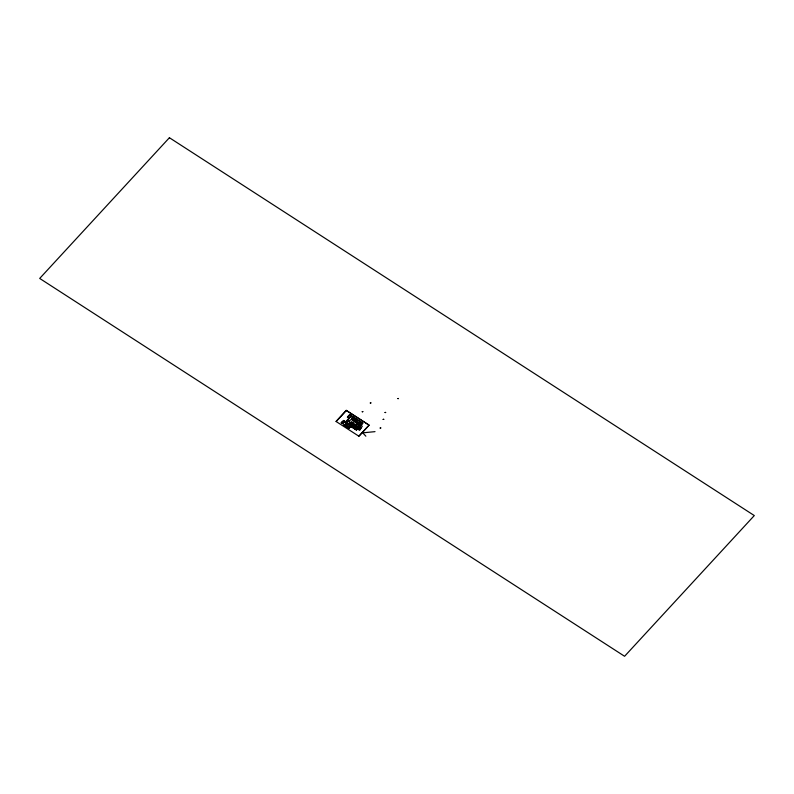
<?xml version="1.0" encoding="UTF-8"?>
<svg xmlns="http://www.w3.org/2000/svg" width="794" height="794" viewBox="0 0 794 794"><rect width="100%" height="100%" fill="white"/><g stroke="black" fill="none" stroke-linecap="round" stroke-linejoin="round"><path stroke-width="1.19" d="M354.63 425.078L354.63 424.631M359.831 429.107L360.337 428.621M360.476 428.75L360.804 428.194M353.975 427.083L353.727 426.993M356.834 429.445L356.129 429.673L356.774 429.107L355.95 429.336L345.132 422.348L351.434 415.798L345.579 422.15L347.603 423.46M351.633 426.646L352.556 425.465M355.97 427.807L356.506 425.852L354.074 428.363M347.613 427.103L348.913 426.795L348.427 426.954M347.881 426.606L348.338 426.924M355.067 427.638L356.268 426.189M348.338 426.447L347.911 427.013M359.662 428.919L360.168 428.671M353.588 424.115L352.923 424.125M359.136 425.108L359.037 426.358M360.625 428.472L359.94 429.088L360.466 428.81M360.605 425.614C357.816 426.527 359.622 422.358 358.094 424.006L357.727 423.768M359.166 425.068L359.95 425.524M355.623 422.299L356.387 422.219M336.17 421.545L346.402 410.448M341.311 422.765L343.405 420.483L344.963 421.485L342.859 423.768L341.311 422.765L342.413 421.564L343.971 422.567M341.589 422.785L341.271 422.934M342.075 423.152L342.849 423.659M349.707 414.756L348.06 416.433L349.777 417.594M343.197 422.071L342.085 423.262L341.499 422.884M347.564 417.307L348.229 416.592M348.913 418.18L349.578 417.465M351.742 416.79L351.008 416.264M344.606 425.346L345.539 425.336M348.943 420.483L347.752 421.753M347.98 421.892L348.973 420.82M349.37 420.691L348.745 420.671M350.402 419.957L349.41 420.999L348.794 420.612M347.712 423.401L347.236 423.966L349.797 424.73M353.33 417.287L352.923 417.733L355.007 419.073L355.444 418.577M345.589 425.991L346.373 426.418M348.02 424.115L348.596 423.49L349.3 424.324M349.37 423.053L350.313 422.14L349.37 423.152M346.77 426.765L347.772 425.882M351.285 422.219L350.68 422.815L351.137 423.152M349.39 424.423L350.809 422.974M348.06 426.041L349.261 426.745L348.209 427.887L343.554 424.879L348.318 427.768M349.36 425.078L351.901 422.329M353.3 420.741L353.707 420.304L351.623 418.954M351.98 422.378L349.429 425.118L350.075 424.641L351.057 426.021M355.603 418.676L353.916 420.572L351.484 419.004M355.762 418.775L355.186 418.855M348.248 427.718L349.132 426.765M352.596 422.944L351.593 424.036L350.918 423.589M354.223 421.435L354.442 421.713M348.913 428.214L350.928 426.08M349.052 428.303L353.519 423.47M350.948 426.487L348.784 428.125L350.531 426.229L356.496 430.07L362.858 423.172L349.678 414.667L347.365 417.178L349.122 418.309M351.147 426.13L352.03 425.167M351.673 426.249L352.407 425.445M356.04 421.842L356.615 421.217M353.35 425.118L352.893 424.155M352.139 427.122L352.804 426.398L353.638 426.815L352.903 427.609M353.36 425.763L354.074 424.988L354.739 425.415M356.824 423.083L357.826 422.001L356.714 421.197M352.913 427.47L355.851 424.294C359.106 423.44 356.992 427.797 358.61 426.07M355.861 424.393L353.955 426.348M357.35 423.271L355.077 422.051L357.25 419.698L355.206 422.031L358.233 423.222L358.193 423.956L358.64 423.48M359.603 421.217L358.521 423.093M353.667 428.105L354.094 427.638L353.33 427.142M353.846 428.065L356.446 425.912M357.766 423.788L359.91 421.584M360.079 421.584L358.64 423.142L359.414 422.994M354.551 428.671L355.117 428.065M355.563 427.589L354.878 427.619M356.853 426.616L356.367 427.371A3.285 2.759 -9.5 0 1 356.119 427.559M360.188 423.678L361.091 422.696M359.811 425.534L362.253 422.954M359.434 426.706L356.476 429.921L350.898 426.309M359.037 428.661L359.057 429.346L358.967 428.621M360.297 427.877L360.287 427.192L360.367 427.916M358.908 436.164L369.061 425.147L346.253 410.349L336.021 421.445L358.908 436.224L369.131 425.137L346.174 410.429M350.104 424.661L349.519 425.028M358.104 426.626L358.511 426.12L359.593 426.715M351.692 416.83L350.432 416.9M375.016 431.648L362.749 432.839L365.855 436.184M356.258 422.279L357.141 422.745M347.266 426.537L344.953 424.998M349.638 414.766L362.669 423.202L360.555 425.495L358.699 424.284M359.861 421.822L361.081 422.616M355.295 419.073L352.864 417.505L351.206 419.401L353.221 420.76M359.374 423.232L360.089 423.688M348.01 416.83L349.35 417.694M360.893 425.296L362.282 426.199L359.662 430.368L357.508 428.968M347.782 417.068L349.132 417.932M351.841 422.09L353.459 423.142M347.832 419.698L349.568 420.82M351.663 422.17L355.514 424.661M356.218 426.16L357.637 427.073L356.575 428.224L355.156 427.311M353.39 425.118L354.452 425.802M354.025 426.189L352.119 424.988L352.536 425.266M350.194 424.383L351.514 423.827M348.715 423.758L349.479 424.105M348.387 423.758L349.499 424.383M345.757 422.12L347.673 423.49M348.209 423.847L349.638 424.78M344.765 425.266L345.321 425.534M343.405 420.483L344.963 421.485M353.33 424.383L353.439 424.998M362.828 411.659L362.233 411.739L362.828 411.659M370.897 402.915L370.292 402.995L370.897 402.915M380.773 427.956L380.167 428.035L380.773 427.956M383.75 419.331L383.155 419.411L383.75 419.331M385.656 412.443L385.05 412.533L385.656 412.443M398.489 398.519L397.893 398.598L398.489 398.519M169.41 137.719L39.7 278.436L624.59 656.281L754.3 515.564L169.41 137.719M345.757 423.599L345.311 424.075L346.75 425.008L347.186 424.522L345.757 423.599M353.509 417.594L353.062 418.071L354.62 419.083L355.067 418.597L353.509 417.594M355.692 419.46L354.144 421.138L354.829 421.574L356.377 419.897L355.692 419.46"/></g></svg>
